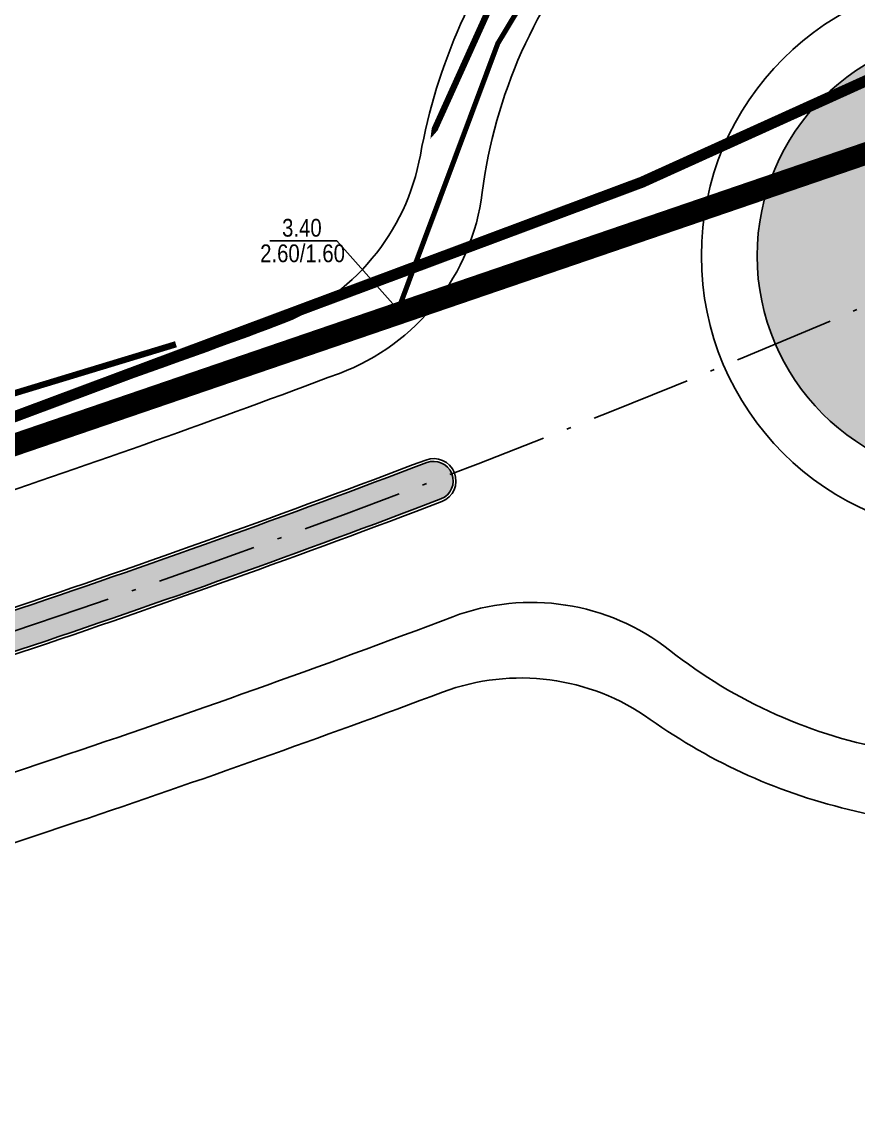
# Model space of a CAD drawing. Header units: metres. Extents: x 563124 to 573994, y 2062953 to 2068466.
# Drawn here: x 568653.5 to 568728.5, y 2065990.9 to 2066088.3 of the extents above; entities that cross this region are included whole.
import ezdxf
from ezdxf.enums import TextEntityAlignment as Align

# ---------------------------------------------------------------- set-up
doc = ezdxf.new("R2010")
doc.units = ezdxf.units.M
doc.linetypes.add('ACAD_ISO10W100', pattern=[18.5, 12, -3, 0.5, -3])
doc.linetypes.add('HIDDEN', pattern=[0.375, 0.25, -0.125])
doc.layers.get('0').update_dxf_attribs({"linetype": 'CONTINUOUS'})
for name, color, linetype in [('BoThamCo', 94, 'CONTINUOUS'), ('datoHonHop', 42, 'CONTINUOUS'), ('ghinut', 86, 'CONTINUOUS'), ('hacth sdd', 8, 'CONTINUOUS'), ('LogDg', 7, 'CONTINUOUS'), ('RANHGIOI', 2, 'HIDDEN'), ('thoatnuoc', 3, 'CONTINUOUS'), ('TimDg', 222, 'CONTINUOUS'), ('ViaHeS', 32, 'CONTINUOUS')]:
    doc.layers.add(name, color=color, linetype=linetype)
doc.layers.add('TN', color=3, linetype='CONTINUOUS', lineweight=5)
doc.styles.add('solo', font='VHARIALN.ttf')
doc.styles.add('text', font='VHARIALN.ttf')
doc.linetypes.add('TN_WATER_SUPPLY', pattern='A,0.5,-0.2,["TN",Standard,S=0.1,R=0,X=-0.1,Y=-0.05],-0.2', length=0.9)
doc.dimstyles.new('kichthuocnut', dxfattribs={"dimtxt": 1.1, "dimasz": 0.5, "dimexe": 0.5, "dimexo": 0.5, "dimgap": 0.5, "dimtad": 1, "dimzin": 0, "dimdsep": 46, "dimtxsty": 'solo', "dimblk": 'BOXFILLED', "dimcen": 0.09, "dimdle": 1, "dimclrd": 256, "dimclre": 256, "dimclrt": 7, "dimadec": 0, "dimazin": 0, "dimtfac": 1, "dimtix": 1, "dimtofl": 0, "dimtmove": 1, "dimatfit": 3, "dimldrblk": 'ARCHTICK', "dimfxl": 1, "dimtfill": 1, "dimtfillclr": 2, "dimtolj": 1, "dimtzin": 0, "dimlwd": -1, "dimlwe": -1, "dimarcsym": 0})
pattern_1 = [(0, (568124.4922, 2065856.43456), (0.3175, 0.3175), [0.15875, -0.47625]), (90, (568124.5716, 2065856.3552), (-0.3175, 0.3175), [0.15875, -0.47625])]

# ---------------------------------------------------------------- blocks, each defined once
blk = doc.blocks.new('mt')
at = {"layer": 'TN', "linetype": 'Continuous'}
blk.add_lwpolyline([(6347, 0, 567, 567, 0), (-7039, 0, 2268, 0, 0), (-10714, 0, 0, 0, 0)], format="xyseb", dxfattribs=at)
blk = doc.blocks.new('_BoxFilled')
at = {"color": 0, "linetype": 'ByBlock', "lineweight": -2}
blk.add_line((-0.5, 0), (-1, 0), dxfattribs=at)
at = {"color": 0, "linetype": 'ByBlock'}
blk.add_solid([(-0.5, 0.5), (0.5, 0.5), (-0.5, -0.5), (0.5, -0.5)], dxfattribs=at)

msp = doc.modelspace()

# ---------------------------------------------------------------- hatches: boundary and pattern name
at = {"layer": 'hacth sdd'}
h = msp.add_hatch(dxfattribs=at)
h.set_pattern_fill('CROSS', color=64, scale=0.05, style=0)
h.set_pattern_definition(pattern_1)
edge = h.paths.add_edge_path()
edge.add_arc((568739.443, 2066067.274), 20, 0, 360)
h = msp.add_hatch(dxfattribs=at)
h.set_pattern_fill('CROSS', color=64, scale=0.05, style=0)
h.set_pattern_definition(pattern_1)
edge = h.paths.add_edge_path()
edge.add_arc((568334.571, 2066981.647), 1001.75, 288.5515, 290.848363)
edge.add_arc((568690.436, 2066047.109), 1.75, 291.91241, 470.8465)
edge.add_arc((568334.571, 2066981.647), 998.25, 288.5515, 290.846501, ccw=False)
edge.add_line((568652.171, 2066035.268), (568549.133, 2066000.689))
edge.add_arc((568549.69, 2065999.03), 1.75, 108.5515, 288.5515)
edge.add_line((568550.247, 2065997.371), (568653.284, 2066031.95))

# ---------------------------------------------------------------- linework, layer by layer
at = {"layer": 'BoThamCo'}
msp.add_lwpolyline([(568653.284, 2066031.95, 0.010022), (568691.09, 2066045.486, 0.990741), (568689.814, 2066048.745, -0.010014), (568652.171, 2066035.268), (568549.133, 2066000.689, 1), (568550.247, 2065997.371)], format="xyb", close=True, dxfattribs=at)
msp.add_circle((568739.443, 2066067.274), 20, dxfattribs=at)
at = {"layer": 'datoHonHop', "linetype": 'ByBlock'}
msp.add_lwpolyline([(568689.251, 2066076.314, -0.121118), (568699.164, 2066098.556, 0.257306), (568702.176, 2066117.626), (568693.302, 2066142.16), (568686.862, 2066145.271), (568579.734, 2066109.319), (568575.325, 2066100.456), (568597.596, 2066034.093), (568647.001, 2066050.673, 0.007975), (568676.533, 2066061.111, 0.265194)], format="xyb", close=True, dxfattribs=at)
at = {"layer": 'LogDg'}
for points in [[(568570.948, 2066075.781), (568523.548, 2066059.874, 0.400458), (568518.397, 2066050.105), (568526.782, 2066020.568, 0.428104), (568545.984, 2066010.444), (568648.91, 2066044.985, 0.008886), (568681.995, 2066056.747, 0.278117), (568694.803, 2066072.948, -0.147047), (568705.33, 2066096.621, 0.270704), (568708.976, 2066116.466), (568698.929, 2066144.243, 0.407417), (568688.861, 2066149.106), (568579.728, 2066112.482, 0.414214), (568572.169, 2066097.287), (568575.987, 2066085.911, -0.414214), (568570.948, 2066075.781)], [(568731.777, 2066022.932, -0.124666), (568711.594, 2066031.927, 0.262937), (568692.15, 2066034.926, -0.009345), (568656.521, 2066022.224), (568551.613, 2065987.017, 0.405257), (568542.025, 2065968.463), (568550.923, 2065938.978), (568539.435, 2065935.51), (568530.909, 2065963.762, 0.423227), (568511.776, 2065973.648), (568425.403, 2065944.662, 0.40652), (568420.3, 2065934.733), (568434.533, 2065888.3), (568425.929, 2065885.662), (568411.888, 2065931.466, 0.421949), (568401.694, 2065936.705), (568275.221, 2065894.261, 0.346831), (568269.797, 2065885.971), (568270.818, 2065874.448, 0.109851), (568280.271, 2065844.652), (568275.082, 2065841.639, -0.109851), (568264.842, 2065873.919)]]:
    msp.add_lwpolyline(points, format="xyb", dxfattribs=at)
msp.add_lwpolyline([(568653.364, 2066031.713, 0.010023), (568691.181, 2066045.253, 0.991336), (568689.725, 2066048.979, -0.010014), (568652.091, 2066035.505), (568549.054, 2066000.926, 1), (568550.326, 2065997.134)], format="xyb", close=True, dxfattribs=at)
msp.add_circle((568739.443, 2066067.274), 25, dxfattribs=at)
at = {"layer": 'RANHGIOI', "color": 1, "ltscale": 9, "const_width": 1}
msp.add_lwpolyline([(569000.559, 2066606.466), (568982.152, 2066596.774), (568641.488, 2066448.283), (568640.642, 2066447.92, -0.005137), (568606.738, 2066433.79), (568320.264, 2066354.564, -0.020567), (568279.256, 2066345.02), (568234.037, 2066336.438, -0.021218), (568191.058, 2066330.157), (568073.843, 2066318.077), (568071.016, 2066300.813, 0.128574), (568077.06, 2066236.337), (568081.976, 2066222.838, 0.039408), (568090.337, 2066204.509), (568103.308, 2066181.143), (568149.911, 2066112.204, -0.11987), (568174.777, 2066045.3), (568189.564, 2065919.75), (568193.006, 2065898.42), (568198.209, 2065900.061), (568647.001, 2066050.673, 0.050684), (568827.906, 2066132.562), (568998.799, 2066231.855), (569157.481, 2066320.398, 0.006594)], format="xyb", dxfattribs=at)
at = {"layer": 'thoatnuoc', "linetype": 'TN_WATER_SUPPLY', "ltscale": 30, "const_width": 2}
msp.add_lwpolyline([(569292.44, 2066392.543), (569173.539, 2066325.996), (568921.439, 2066183.193), (568784.858, 2066104.054), (568736.596, 2066078.983), (568534.219, 2066009.763), (568192.963, 2065895.121), (568185.184, 2065901.114)], dxfattribs=at)
at = {"layer": 'thoatnuoc', "color": 4, "linetype": 'TN_WATER_SUPPLY', "ltscale": 10, "const_width": 0.455}
msp.add_lwpolyline([(568679.395, 2066193.107), (568707.814, 2066113.974), (568703.377, 2066098.229), (568696.193, 2066086.318), (568687.263, 2066062.446)], dxfattribs=at)
at = {"layer": 'TimDg', "linetype": 'ACAD_ISO10W100', "ltscale": 0.75}
msp.add_lwpolyline([(569579.458, 2066552.489), (569316.691, 2066388.631, -0.012156), (569316.482, 2066388.507), (569007.707, 2066216.212), (568836.949, 2066116.999, -0.050684), (568652.728, 2066033.609), (568203.78, 2065882.944), (567811.807, 2065759.32)], format="xyb", dxfattribs=at)
msp.add_lwpolyline([(569579.458, 2066552.489), (569316.691, 2066388.631, -0.012156), (569316.482, 2066388.507), (569007.707, 2066216.212), (568836.949, 2066116.999, -0.050684), (568652.728, 2066033.609), (568203.78, 2065882.944), (567811.807, 2065759.32)], format="xyb", dxfattribs=at)
at = {"layer": 'ViaHeS'}
msp.add_lwpolyline([(568583.279, 2066076.755), (568527.568, 2066058.059), (568524.193, 2066051.658), (568533.219, 2066019.864), (568541.767, 2066015.357), (568647.001, 2066050.673, 0.007974), (568676.532, 2066061.111, 0.265195), (568689.251, 2066076.314, -0.121118), (568699.164, 2066098.556, 0.257306), (568702.176, 2066117.626), (568693.302, 2066142.16), (568686.862, 2066145.271), (568579.734, 2066109.319), (568575.325, 2066100.456), (568583.279, 2066076.755)], format="xyb", close=True, dxfattribs=at)
at = {"layer": 'ViaHeS', "elevation": 0}
msp.add_lwpolyline([(568261.853, 2065873.654, 0.109851), (568272.488, 2065840.133), (568282.866, 2065846.158, -0.109851), (568273.807, 2065874.713), (568273.138, 2065882.252), (568277.48, 2065888.691), (568402.232, 2065930.557), (568408.438, 2065927.367), (568421.626, 2065884.343), (568438.836, 2065889.619), (568425.508, 2065933.096), (568428.783, 2065939.467), (568515.847, 2065968.686), (568524.506, 2065964.211), (568533.691, 2065933.777), (568556.668, 2065940.711), (568547.27, 2065971.851), (568551.883, 2065980.779), (568658.455, 2066016.544, 0.008545), (568691.246, 2066028.176, -0.249193), (568709.856, 2066025.734, 0.09975), (568728.253, 2066017.517, -0.256949), (568742.696, 2066004.74)], format="xyb", dxfattribs=at)

# ---------------------------------------------------------------- block references
at = {"layer": 'thoatnuoc', "xscale": 0.001, "yscale": 0.001, "zscale": 0.001}
for p, rotation in [((568694.565, 2066087.54), 65.64852058541923), ((568661.264, 2066057.512), 16.88595218122441)]:
    msp.add_blockref('mt', p, dxfattribs=dict(at, rotation=rotation))

# ---------------------------------------------------------------- texts
at = {"layer": 'ghinut', "color": 7, "ltscale": 75, "style": 'text'}
for s, p in [('3.40', (568678.627, 2066069.001)), ('2.60/1.60', (568678.687, 2066066.71))]:
    msp.add_text(s, height=1.5909, rotation=359.99998, dxfattribs=at).set_placement(p, align=Align.CENTER)

# ---------------------------------------------------------------- leaders
at = {"layer": 'ghinut'}
msp.add_leader([(568687.263, 2066062.446), (568681.746, 2066068.615), (568675.75, 2066068.615)], dimstyle='kichthuocnut', override={"dimasz": 1, "dimclrd": 256, "dimldrblk": 'None'}, dxfattribs=at)

doc.saveas('drawing.dxf')
